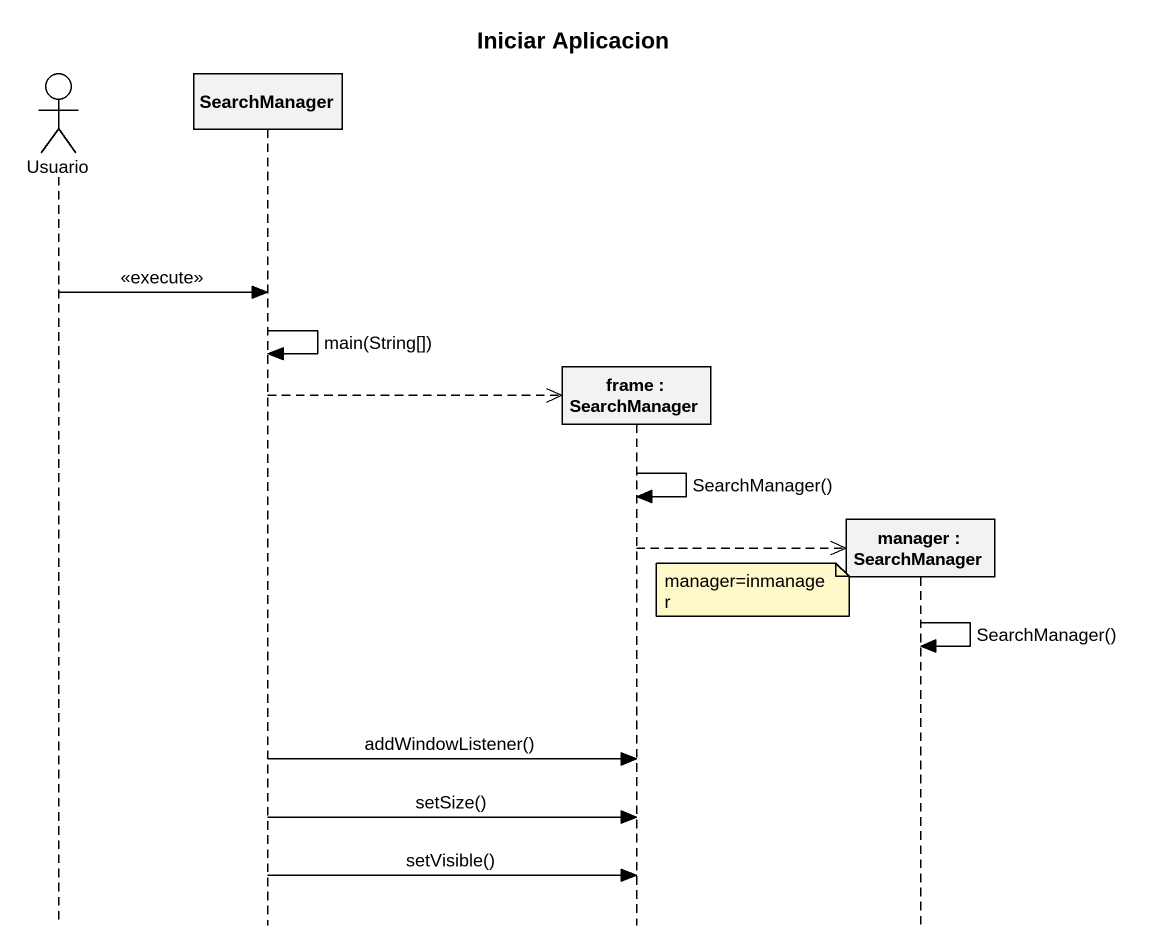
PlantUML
@startuml
title Iniciar Aplicacion
hide footbox
actor Usuario
participant SearchManager
participant "frame : SearchManager" as frame_
participant "manager : SearchManager" as manager

Usuario -> SearchManager : <<execute>>
SearchManager -> SearchManager : main(String[])
SearchManager -->> frame_ **
frame_ -> frame_ : SearchManager()
frame_ -->> manager **
note right of frame_ : manager=inmanager
manager -> manager : SearchManager()
SearchManager -> frame_ : addWindowListener()
SearchManager -> frame_ : setSize()
SearchManager -> frame_ : setVisible()
@enduml
